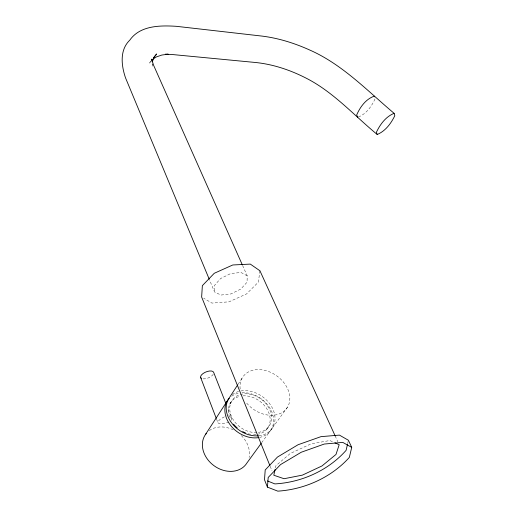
<?xml version="1.0" encoding="UTF-8"?>
<svg xmlns="http://www.w3.org/2000/svg" width="517" height="517" viewBox="0 0 517 517"><rect width="100%" height="100%" fill="white"/><g stroke="black" fill="none" stroke-linecap="round" stroke-linejoin="round"><path stroke-width="0.39" stroke-dasharray="2.58 1.94" d="M242.609 265.518L247.197 275.832L247.074 282.153L240.857 289.029L230.912 293.934L220.888 295.058L214.516 291.931L209.553 280.001M259.941 270.785L258.345 282.172L246.564 293.908L229.025 301.831L211.957 303.085L203.704 298.238M231.261 420.166L231.616 418.156L227.499 407.648M275.438 467.866L275.929 465.649L290.199 453.538L311.04 443.838L329.84 440.529L333.433 442.145M347.702 443.366L348.413 440.258M229.07 421.969L225.632 423.093L219.221 423.578L217.948 422.809L218.4 421.122L220.462 418.97L226.252 415.842M238.104 384.254L242.828 376.977M229.813 404.1L231.157 402.045M266.559 429.543L268 427.553M261.673 442.701L271.173 429.633M272.621 427.643L287.504 407.176M150.945 61.142L149.038 63.546L150.531 61.672M358.365 117.016C366.282 113.908 371.794 106.224 375.142 98.65L374.508 96.769M247.197 275.832L241.019 272.491L230.802 273.512L220.546 278.566L214.329 285.636L214.516 291.931M230.033 416.469L231.616 418.156M335.171 435.915L337.847 441.789M270.178 466.289L271.987 470.761M216.526 419.093L217.948 422.809M152.16 63.63L152.483 66.622L152.437 64.205M240.159 388.991A26.981 20.37 35.8 0 1 270.178 372.143A26.981 20.37 35.8 0 1 286.34 408.85A26.981 20.37 35.8 0 1 246.027 402.316M240.974 390.942A26.315 20.402 36.1 0 1 273.403 410.375A26.315 20.402 36.1 0 1 258.526 435.805M232.359 394.639A26.315 20.402 36.1 0 1 240.185 391.085M213.288 374.256A6.999 3.212 -22.2 0 1 202.037 378.677M242.945 395.854A22.496 17.488 36.1 0 1 268.704 412.495A22.496 17.488 36.1 0 1 258.293 434.144M256.102 434.474A22.496 17.488 36.1 0 1 253.039 434.532M250.68 434.28A22.496 17.488 36.1 0 1 248.289 433.782M229.619 417.251A22.496 17.488 36.1 0 1 240.088 396.261M256.775 432.529A22.554 17.488 36.1 0 1 230.22 404.63A22.554 17.488 36.1 0 1 264.568 402.136A22.554 17.488 36.1 0 1 257.531 432.471M242.014 392.72A26.244 20.409 36.2 0 1 272.116 412.747A26.244 20.409 36.2 0 1 258.72 437.602M231.674 396.203A26.244 20.409 36.2 0 1 239.623 392.991M209.256 430.642A25.159 20.396 36.8 0 1 233.535 429.97M241.349 435.585A25.159 20.396 36.8 0 1 249.097 457.474"/><path stroke-width="0.78" d="M267.425 487.117L268.207 477.449L280.557 464.589L301.275 452.226L324.269 444.045L342.752 442.378L351.722 447.399L349.33 457.409C331.229 477.501 304.662 489.412 277.803 491.15L267.425 487.117L264.491 479.744L265.208 469.972L277.455 457.073L298.063 444.736L320.967 436.652L339.417 435.107L348.413 440.258L351.722 447.399M275.115 469.339L273.803 475.239L284.066 478.723L302.367 475.136L321.975 465.959L335.985 454.462L339.184 444.723L334.874 442.791M347.521 444.142L346.099 450.359C328.205 470.509 301.657 482.393 274.882 483.912L267.457 480.933M152.392 61.794L153.801 57.529L156.625 53.981L153.4 58.053M205.372 434.668L227.745 400.203M237.671 384.913L229.083 398.148A26.315 20.402 36.1 0 0 232.01 423.404A26.315 20.402 36.1 0 0 258.526 435.805M261.195 443.353L246.945 462.948A25.159 20.396 36.8 0 1 214.057 465.739A25.159 20.396 36.8 0 1 206.322 433.408M152.638 59.39L156.347 56.935L161.821 55.048L168.219 54.188L165.33 54.22M165.466 54.304L171.612 54.459L255.928 62.531C274.527 64.496 292.441 70.797 308.882 79.592C334.816 93.583 354.707 115.944 377.223 134.485C385.365 131.169 391.072 123.434 394.801 115.711L394.122 113.339C367.296 90.734 342.383 64.405 309.741 50.033C294.606 43.202 278.605 38.155 262.087 36.1L176.342 26.315C160.147 25.307 140.101 25.417 129.806 40.132C119.453 50.078 121.321 65.607 125.56 77.951L209.249 279.251M394.122 113.339C385.85 116.558 380.079 124.468 376.389 132.274L377.223 134.485M374.302 96.149C365.894 98.993 360.084 107.064 356.691 114.955L357.68 117.294M335.171 435.915L259.941 270.785L250.318 264.097L232.792 264.975L214.271 273.28L202.354 285.649L201.643 297.029L269.874 465.546M242.286 264.782L153.555 65.194L151.681 59.145L151.92 61.387M225.735 403.15L213.67 372.389A6.999 3.212 -22.2 0 0 205.01 372.369A6.999 3.212 -22.2 0 0 201.397 378.392M200.641 377.507L216.248 418.35M245.439 432.858A22.496 17.488 36.1 0 1 242.732 431.637M237.167 427.882A22.496 17.488 36.1 0 1 233.561 424.153M258.72 437.602A26.244 20.409 36.2 0 1 230.285 424.98A26.244 20.409 36.2 0 1 229.231 398.349"/></g></svg>
